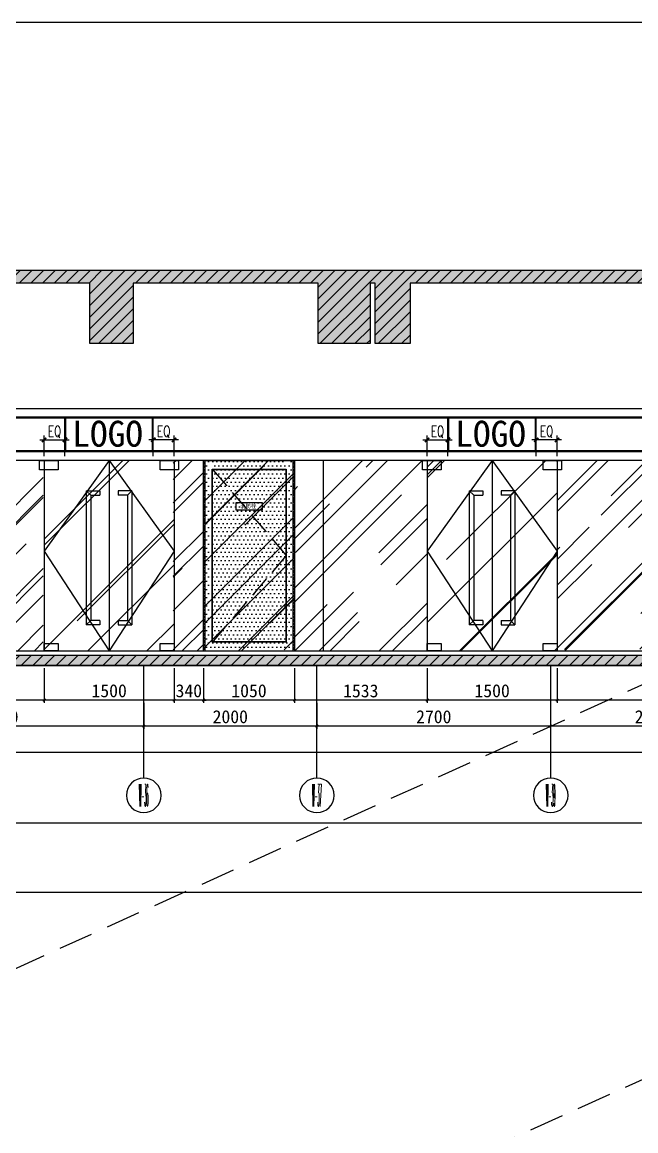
# Model space of a CAD drawing. Header units: millimetres. Extents: x 110215 to 630040, y -488650 to 141897.
# Drawn here: x 396651 to 403738, y 129086 to 141897 of the extents above; entities that cross this region are included whole.
import ezdxf
from ezdxf.enums import TextEntityAlignment as Align
from ezdxf.xclip import XClip

# ---------------------------------------------------------------- set-up
doc = ezdxf.new("R2010")
doc.units = ezdxf.units.MM
doc.header["$LTSCALE"] = 1000
doc.header["$XCLIPFRAME"] = 0
doc.linetypes.add('_DASH', pattern=[0.6, 0.4, -0.2])
doc.linetypes.add('DASH', pattern=[0.35, 0.25, -0.1])
doc.layers.get('Defpoints').update_dxf_attribs({"color": 2})
for name, color, linetype in [('0-118标注', 2, 'Continuous'), ('0-140c立面材料填充', 250, 'Continuous'), ('0-140d立面材料分隔', 146, 'Continuous'), ('0-140立面图剖切线', 4, 'Continuous'), ('1', 4, 'Continuous'), ('7', 7, 'Continuous'), ('D-地面', 8, 'Continuous'), ('E立-ELEV1', 6, 'Continuous')]:
    doc.layers.add(name, color=color, linetype=linetype)
doc.styles.add('_TCH_AXIS', font='COMPLEX', dxfattribs={"bigfont": 'GBCBIG'})
doc.styles.add('COMPLEX', font='COMPLEX')
doc.styles.add('LOGO', font='arial.ttf', dxfattribs={"width": 0.9})
doc.styles.add('TXT', font='txt.shx', dxfattribs={"width": 0.7})
doc.styles.add('繁黑体', font='simhei.ttf')
doc.styles.add('黑体', font='simhei.ttf')
doc.dimstyles.new('50', dxfattribs={"dimscale": 50, "dimtxt": 3, "dimasz": 0.6, "dimexe": 0.6, "dimexo": 0.6, "dimtad": 1, "dimdec": 0, "dimdsep": 46, "dimtxsty": '黑体', "dimblk1": 'ARCHTICK', "dimblk2": 'ARCHTICK', "dimsah": 1, "dimcen": 0, "dimdle": 1, "dimclrd": 251, "dimclre": 251, "dimclrt": 2, "dimadec": 0, "dimazin": 0, "dimtfac": 1, "dimtdec": 0, "dimtix": 1, "dimtmove": 2, "dimatfit": 3, "dimldrblk": 'DOT', "dimfxl": 0, "dimtolj": 1, "dimtzin": 0, "dimarcsym": 0})
doc.dimstyles.new('副本 1-50', dxfattribs={"dimscale": 50, "dimtxt": 2.5, "dimasz": 1, "dimexe": 1, "dimexo": 1, "dimgap": 0.6, "dimtad": 1, "dimdec": 0, "dimrnd": 5, "dimzin": 0, "dimdsep": 46, "dimtxsty": 'TXT', "dimblk": 'ARCHTICK', "dimcen": 4, "dimdle": 1, "dimclrd": 3, "dimclre": 3, "dimclrt": 3, "dimadec": 0, "dimazin": 0, "dimtfac": 1, "dimtdec": 0, "dimtix": 1, "dimtmove": 2, "dimatfit": 3, "dimldrblk": 'ARCHTICK', "dimfxl": 0, "dimtolj": 1, "dimtzin": 0, "dimarcsym": 0})
pattern_1 = [(50, (309677.26, 30123.26), (182.18467, -15.939086), [19.05, -209.55]), (355, (309677.26, 30123.26), (-35.24342, 191.05685), [15.24, -167.64058]), (100.451445, (309692.44, 30121.93), (146.94125, 175.11775), [16.19001, -178.09024]), (46.1842, (309677.26, 30174.06), (271.07904, -42.04233), [28.575, -314.325]), (96.63556, (309699.85, 30170.55), (237.40413, 247.42612), [24.28502, -267.1356]), (351.18415, (309677.26, 30174.06), (237.40413, 247.42612), [22.85997, -251.45973]), (21, (309702.66, 30161.36), (151.61439, -102.2652), [19.05, -209.55]), (326, (309702.66, 30161.36), (61.80203, 184.18797), [15.24, -167.64]), (71.451445, (309715.3, 30152.83), (213.41642, 81.92277), [16.19001, -178.08994]), (37.5, (309677.257, 30123.256), (3.088603, 84.555039), [0, -165.608, 0, -170.18, 0, -168.275]), (7.5, (309677.26, 30123.26), (66.819663, 100.180575), [0, -97.028, 0, -161.798, 0, -64.135]), (327.5, (309620.615, 30123.256), (135.590595, -5.728744), [0, -63.5, 0, -198.12, 0, -262.89]), (317.5, (309595.21, 30123.26), (148.12918, 25.42649), [0, -82.55, 0, -131.572, 0, -186.69])]
pattern_2 = [(45, (309677.26, 30123.26), (-67.35192, 67.35192), [])]

# ---------------------------------------------------------------- blocks, each defined once
blk = doc.blocks.new('_ArchTick')
at = {"color": 0, "linetype": 'ByBlock', "const_width": 0.4}
blk.add_lwpolyline([(-0.5, -0.5), (0.5, 0.5)], dxfattribs=at)
blk = doc.blocks.new('*D130')
at = {"color": 3, "lineweight": -2, "transparency": 16777216}
for p, q in [((2433331, 314145), (2433331, 314382)), ((2433571, 314145), (2433571, 314382)), ((2433621, 314332), (2433281, 314332))]:
    blk.add_line(p, q, dxfattribs=at)
at = {"layer": 'Defpoints', "color": 0, "transparency": 16777216}
for p in [(2433331, 314332), (2433331, 314095), (2433571, 314095)]:
    blk.add_point(p, dxfattribs=at)
at = {"color": 3, "lineweight": -2, "transparency": 16777216, "xscale": 50, "yscale": 50, "zscale": 50, "rotation": 180}
blk.add_blockref('_ArchTick', (2433331, 314332), dxfattribs=at)
at = {"color": 3, "lineweight": -2, "transparency": 16777216, "xscale": 50, "yscale": 50, "zscale": 50}
blk.add_blockref('_ArchTick', (2433571, 314332), dxfattribs=at)
at = {"color": 3, "transparency": 16777216, "insert": (2433451, 314425), "char_height": 125, "attachment_point": 5, "style": 'TXT'}
blk.add_mtext('\\A1;EQ', dxfattribs=at)
blk = doc.blocks.new('*D131')
at = {"color": 3, "lineweight": -2, "transparency": 16777216}
for p, q in [((2432071, 314145), (2432071, 314382)), ((2432311, 314145), (2432311, 314382)), ((2432021, 314332), (2432361, 314332))]:
    blk.add_line(p, q, dxfattribs=at)
at = {"layer": 'Defpoints', "color": 0, "transparency": 16777216}
for p in [(2432311, 314332), (2432071, 314095), (2432311, 314095)]:
    blk.add_point(p, dxfattribs=at)
at = {"color": 3, "lineweight": -2, "transparency": 16777216, "xscale": 50, "yscale": 50, "zscale": 50, "rotation": 180}
blk.add_blockref('_ArchTick', (2432071, 314332), dxfattribs=at)
at = {"color": 3, "lineweight": -2, "transparency": 16777216, "xscale": 50, "yscale": 50, "zscale": 50}
blk.add_blockref('_ArchTick', (2432311, 314332), dxfattribs=at)
at = {"color": 3, "transparency": 16777216, "insert": (2432191, 314425), "char_height": 125, "attachment_point": 5, "style": 'TXT'}
blk.add_mtext('\\A1;EQ', dxfattribs=at)
blk = doc.blocks.new('*D1399')
at = {"color": 251, "lineweight": -2, "transparency": 16777216}
for p, q in [((558910, 134964), (558910, 134564)), ((562273, 134964), (562273, 134564)), ((562323, 134594), (558860, 134594))]:
    blk.add_line(p, q, dxfattribs=at)
at = {"layer": 'Defpoints', "color": 0, "transparency": 16777216}
for p in [(558910, 134994), (562273, 134994), (558910, 134594)]:
    blk.add_point(p, dxfattribs=at)
at = {"color": 251, "lineweight": -2, "transparency": 16777216, "xscale": 30, "yscale": 30, "zscale": 30, "rotation": 180}
blk.add_blockref('_ArchTick', (558910, 134594), dxfattribs=at)
at = {"color": 251, "lineweight": -2, "transparency": 16777216, "xscale": 30, "yscale": 30, "zscale": 30}
blk.add_blockref('_ArchTick', (562273, 134594), dxfattribs=at)
at = {"color": 2, "transparency": 16777216, "insert": (560591, 134700), "char_height": 150, "attachment_point": 5, "style": '黑体'}
blk.add_mtext('\\A1;3363', dxfattribs=at)
blk = doc.blocks.new('_DOT')
at = {"color": 0, "linetype": 'ByBlock'}
blk.add_line((-0.5, 0), (-1, 0), dxfattribs=at)
at = {"color": 0, "linetype": 'ByBlock', "const_width": 0.5}
blk.add_lwpolyline([(-0.25, 0, 1), (0.25, 0, 1)], format="xyb", close=True, dxfattribs=at)
blk = doc.blocks.new('*D1400')
at = {"color": 251, "lineweight": -2, "transparency": 16777216}
for p, q in [((557410, 134964), (557410, 134564)), ((558910, 134964), (558910, 134564)), ((558960, 134594), (557360, 134594))]:
    blk.add_line(p, q, dxfattribs=at)
at = {"layer": 'Defpoints', "color": 0, "transparency": 16777216}
for p in [(557410, 134994), (558910, 134994), (557410, 134594)]:
    blk.add_point(p, dxfattribs=at)
at = {"color": 251, "lineweight": -2, "transparency": 16777216, "xscale": 30, "yscale": 30, "zscale": 30, "rotation": 180}
blk.add_blockref('_ArchTick', (557410, 134594), dxfattribs=at)
at = {"color": 251, "lineweight": -2, "transparency": 16777216, "xscale": 30, "yscale": 30, "zscale": 30}
blk.add_blockref('_ArchTick', (558910, 134594), dxfattribs=at)
at = {"color": 2, "transparency": 16777216, "insert": (558160, 134701), "char_height": 150, "attachment_point": 5, "style": '黑体'}
blk.add_mtext('\\A1;1500', dxfattribs=at)
blk = doc.blocks.new('*D1401')
at = {"color": 251, "lineweight": -2, "transparency": 16777216}
for p, q in [((554487, 134964), (554487, 134564)), ((554827, 134964), (554827, 134564)), ((554487, 134594), (554457, 134594)), ((554827, 134594), (554487, 134594)), ((554827, 134594), (554857, 134594))]:
    blk.add_line(p, q, dxfattribs=at)
at = {"layer": 'Defpoints', "color": 0, "transparency": 16777216}
for p in [(554487, 134994), (554827, 134994), (554487, 134594)]:
    blk.add_point(p, dxfattribs=at)
at = {"color": 251, "lineweight": -2, "transparency": 16777216, "xscale": 30, "yscale": 30, "zscale": 30}
blk.add_blockref('_ArchTick', (554487, 134594), dxfattribs=at)
at = {"color": 251, "lineweight": -2, "transparency": 16777216, "xscale": 30, "yscale": 30, "zscale": 30, "rotation": 180}
blk.add_blockref('_ArchTick', (554827, 134594), dxfattribs=at)
at = {"color": 2, "transparency": 16777216, "insert": (554657, 134701), "char_height": 150, "attachment_point": 5, "style": '黑体'}
blk.add_mtext('\\A1;340', dxfattribs=at)
blk = doc.blocks.new('*D1402')
at = {"color": 251, "lineweight": -2, "transparency": 16777216}
for p, q in [((552987, 134964), (552987, 134564)), ((554487, 134964), (554487, 134564)), ((554537, 134594), (552937, 134594))]:
    blk.add_line(p, q, dxfattribs=at)
at = {"layer": 'Defpoints', "color": 0, "transparency": 16777216}
for p in [(552987, 134994), (554487, 134994), (552987, 134594)]:
    blk.add_point(p, dxfattribs=at)
at = {"color": 251, "lineweight": -2, "transparency": 16777216, "xscale": 30, "yscale": 30, "zscale": 30, "rotation": 180}
blk.add_blockref('_ArchTick', (552987, 134594), dxfattribs=at)
at = {"color": 251, "lineweight": -2, "transparency": 16777216, "xscale": 30, "yscale": 30, "zscale": 30}
blk.add_blockref('_ArchTick', (554487, 134594), dxfattribs=at)
at = {"color": 2, "transparency": 16777216, "insert": (553737, 134701), "char_height": 150, "attachment_point": 5, "style": '黑体'}
blk.add_mtext('\\A1;1500', dxfattribs=at)
blk = doc.blocks.new('*D1403')
at = {"color": 251, "lineweight": -2, "transparency": 16777216}
for p, q in [((550677, 134964), (550677, 134564)), ((552987, 134964), (552987, 134564)), ((553037, 134594), (550627, 134594))]:
    blk.add_line(p, q, dxfattribs=at)
at = {"layer": 'Defpoints', "color": 0, "transparency": 16777216}
for p in [(550677, 134994), (552987, 134994), (550677, 134594)]:
    blk.add_point(p, dxfattribs=at)
at = {"color": 251, "lineweight": -2, "transparency": 16777216, "xscale": 30, "yscale": 30, "zscale": 30, "rotation": 180}
blk.add_blockref('_ArchTick', (550677, 134594), dxfattribs=at)
at = {"color": 251, "lineweight": -2, "transparency": 16777216, "xscale": 30, "yscale": 30, "zscale": 30}
blk.add_blockref('_ArchTick', (552987, 134594), dxfattribs=at)
at = {"color": 2, "transparency": 16777216, "insert": (551832, 134701), "char_height": 150, "attachment_point": 5, "style": '黑体'}
blk.add_mtext('\\A1;2310', dxfattribs=at)
blk = doc.blocks.new('*D1414')
at = {"color": 251, "lineweight": -2, "transparency": 16777216}
for p, q in [((558836, 134564), (558836, 134264)), ((561186, 134564), (561186, 134264)), ((561236, 134294), (558786, 134294))]:
    blk.add_line(p, q, dxfattribs=at)
at = {"layer": 'Defpoints', "color": 0, "transparency": 16777216}
for p in [(558836, 134594), (561186, 134594), (558836, 134294)]:
    blk.add_point(p, dxfattribs=at)
at = {"color": 251, "lineweight": -2, "transparency": 16777216, "xscale": 30, "yscale": 30, "zscale": 30, "rotation": 180}
blk.add_blockref('_ArchTick', (558836, 134294), dxfattribs=at)
at = {"color": 251, "lineweight": -2, "transparency": 16777216, "xscale": 30, "yscale": 30, "zscale": 30}
blk.add_blockref('_ArchTick', (561186, 134294), dxfattribs=at)
at = {"color": 2, "transparency": 16777216, "insert": (560011, 134401), "char_height": 150, "attachment_point": 5, "style": '黑体'}
blk.add_mtext('\\A1;2350', dxfattribs=at)
blk = doc.blocks.new('*D1415')
at = {"color": 251, "lineweight": -2, "transparency": 16777216}
for p, q in [((556136, 134564), (556136, 134264)), ((558836, 134564), (558836, 134264)), ((558886, 134294), (556086, 134294))]:
    blk.add_line(p, q, dxfattribs=at)
at = {"layer": 'Defpoints', "color": 0, "transparency": 16777216}
for p in [(556136, 134594), (558836, 134594), (556136, 134294)]:
    blk.add_point(p, dxfattribs=at)
at = {"color": 251, "lineweight": -2, "transparency": 16777216, "xscale": 30, "yscale": 30, "zscale": 30, "rotation": 180}
blk.add_blockref('_ArchTick', (556136, 134294), dxfattribs=at)
at = {"color": 251, "lineweight": -2, "transparency": 16777216, "xscale": 30, "yscale": 30, "zscale": 30}
blk.add_blockref('_ArchTick', (558836, 134294), dxfattribs=at)
at = {"color": 2, "transparency": 16777216, "insert": (557486, 134401), "char_height": 150, "attachment_point": 5, "style": '黑体'}
blk.add_mtext('\\A1;2700', dxfattribs=at)
blk = doc.blocks.new('*D1416')
at = {"color": 251, "lineweight": -2, "transparency": 16777216}
for p, q in [((554136, 134564), (554136, 134264)), ((556136, 134564), (556136, 134264)), ((556186, 134294), (554086, 134294))]:
    blk.add_line(p, q, dxfattribs=at)
at = {"layer": 'Defpoints', "color": 0, "transparency": 16777216}
for p in [(554136, 134594), (556136, 134594), (554136, 134294)]:
    blk.add_point(p, dxfattribs=at)
at = {"color": 251, "lineweight": -2, "transparency": 16777216, "xscale": 30, "yscale": 30, "zscale": 30, "rotation": 180}
blk.add_blockref('_ArchTick', (554136, 134294), dxfattribs=at)
at = {"color": 251, "lineweight": -2, "transparency": 16777216, "xscale": 30, "yscale": 30, "zscale": 30}
blk.add_blockref('_ArchTick', (556136, 134294), dxfattribs=at)
at = {"color": 2, "transparency": 16777216, "insert": (555136, 134401), "char_height": 150, "attachment_point": 5, "style": '黑体'}
blk.add_mtext('\\A1;2000', dxfattribs=at)
blk = doc.blocks.new('*D1417')
at = {"color": 251, "lineweight": -2, "transparency": 16777216}
for p, q in [((550836, 134564), (550836, 134264)), ((554136, 134564), (554136, 134264)), ((554186, 134294), (550786, 134294))]:
    blk.add_line(p, q, dxfattribs=at)
at = {"layer": 'Defpoints', "color": 0, "transparency": 16777216}
for p in [(550836, 134594), (554136, 134594), (550836, 134294)]:
    blk.add_point(p, dxfattribs=at)
at = {"color": 251, "lineweight": -2, "transparency": 16777216, "xscale": 30, "yscale": 30, "zscale": 30, "rotation": 180}
blk.add_blockref('_ArchTick', (550836, 134294), dxfattribs=at)
at = {"color": 251, "lineweight": -2, "transparency": 16777216, "xscale": 30, "yscale": 30, "zscale": 30}
blk.add_blockref('_ArchTick', (554136, 134294), dxfattribs=at)
at = {"color": 2, "transparency": 16777216, "insert": (552486, 134401), "char_height": 150, "attachment_point": 5, "style": '黑体'}
blk.add_mtext('\\A1;3300', dxfattribs=at)
blk = doc.blocks.new('*D1420')
at = {"color": 251, "lineweight": -2, "transparency": 16777216}
for p, q in [((547972, 134264), (547972, 133964)), ((590973, 134264), (590973, 133964)), ((547922, 133994), (591023, 133994))]:
    blk.add_line(p, q, dxfattribs=at)
at = {"layer": 'Defpoints', "color": 0, "transparency": 16777216}
for p in [(547972, 134294), (590973, 134294), (590973, 133994)]:
    blk.add_point(p, dxfattribs=at)
at = {"color": 251, "lineweight": -2, "transparency": 16777216, "xscale": 30, "yscale": 30, "zscale": 30, "rotation": 180}
blk.add_blockref('_ArchTick', (547972, 133994), dxfattribs=at)
at = {"color": 251, "lineweight": -2, "transparency": 16777216, "xscale": 30, "yscale": 30, "zscale": 30}
blk.add_blockref('_ArchTick', (590973, 133994), dxfattribs=at)
at = {"color": 2, "transparency": 16777216, "insert": (569472, 134101), "char_height": 150, "attachment_point": 5, "style": '黑体'}
blk.add_mtext('\\A1;43001', dxfattribs=at)
blk = doc.blocks.new('_AXISO')
blk.add_circle((0, 0), 0.5)
at = {"style": 'COMPLEX', "width": 1.041667}
blk.add_attdef('A', text='', height=0.56, dxfattribs=at).set_placement((-0.25, -0.28), (0.25, -0.28), align=Align.FIT)
blk = doc.blocks.new('DEWRW')
h = blk.add_hatch()
h.set_pattern_fill('玻璃', color=8, scale=500, angle=45)
h.set_pattern_definition([(45, (554804.03, 134723.7), (424.26, 1131.37), [7500, -1000, 2500, -500]), (45, (555097.5, 135370.7), (-823.78, 116.67), [1500, -165, 3000, -375]), (45, (554680.3, 135201), (1601.597, 2075.36), [4000, -700, 2000, -500])])
h.paths.add_polyline_path([(555862, 135164), (555862, 137364), (554847, 137364), (554847, 135164)])
at = {"layer": 'D-地面'}
h = blk.add_hatch(dxfattribs=at)
h.set_pattern_fill('DOTS', color=8, scale=30, style=0)
h.set_pattern_definition([(0, (554824.034, 134723.713), (23.8125, 47.625), [0, -47.625])])
h.paths.add_polyline_path([(554904, 135164), (555804, 135164), (555784, 137364), (554904, 137364)], flags=17)
h.paths.add_polyline_path([(554909, 135164), (555799, 135164), (555799, 137364), (554926, 137364)], flags=16)
h.paths.add_polyline_path([(555862, 135164), (555862, 137364), (554847, 137364), (554847, 135164)])
at = {"layer": 'E立-ELEV1'}
h = blk.add_hatch(dxfattribs=at)
h.set_pattern_fill('ANSI32', color=8, scale=3, style=0)
h.set_pattern_definition([(45, (565679.61, 137320.94), (-20.205576, 20.205576), []), (45, (565693.08, 137320.94), (-20.205576, 20.205576), [])])
h.paths.add_polyline_path([(554827, 135164), (554847, 135164), (554847, 137364), (554827, 137364)])
h = blk.add_hatch(dxfattribs=at)
h.set_pattern_fill('ANSI32', color=8, scale=3, style=0)
h.set_pattern_definition([(45, (566714.61, 137320.94), (-20.205576, 20.205576), []), (45, (566728.08, 137320.94), (-20.205576, 20.205576), [])])
h.paths.add_polyline_path([(555862, 135164), (555882, 135164), (555882, 137364), (555862, 137364)])
at = {"color": 1}
for p, q in [((554827, 135164), (554827, 137364)), ((554827, 135164), (554827, 137364)), ((554827, 137364), (555882, 137364)), ((554847, 135164), (554847, 137364)), ((555862, 135164), (555862, 137364)), ((555882, 135164), (555882, 137364)), ((554827, 135164), (555882, 135164))]:
    blk.add_line(p, q, dxfattribs=at)
at = {"color": 8, "linetype": 'DASH'}
blk.add_lwpolyline([(554932, 137259), (555782, 136264), (554927, 135264)], dxfattribs=at)
at = {"layer": '7', "color": 3}
blk.add_lwpolyline([(555205, 136789), (555205, 136879), (555503, 136879), (555503, 136789)], close=True, dxfattribs=at)
at = {"layer": 'E立-ELEV1', "color": 8}
blk.add_line((554927, 137264), (555782, 137264), dxfattribs=at)
at = {"layer": 'E立-ELEV1', "color": 4}
blk.add_lwpolyline([(555782, 137264), (555782, 135264), (554927, 135264), (554927, 137264)], dxfattribs=at)
at = {"layer": 'E立-ELEV1', "color": 3}
blk.add_lwpolyline([(555777, 137259), (555777, 135269), (554932, 135269), (554932, 137259), (555777, 137259)], close=True, dxfattribs=at)
at = {"layer": '1', "color": 3, "style": 'LOGO', "width": 0.9}
blk.add_text('消防栓', height=48, dxfattribs=at).set_placement((555435, 136812, 274), align=Align.RIGHT)
blk = doc.blocks.new('*D1426')
at = {"color": 251, "lineweight": -2, "transparency": 16777216}
for p, q in [((554827, 134964), (554827, 134564)), ((555877, 134964), (555877, 134564)), ((555927, 134594), (554777, 134594))]:
    blk.add_line(p, q, dxfattribs=at)
at = {"layer": 'Defpoints', "color": 0, "transparency": 16777216}
for p in [(554827, 134994), (555877, 134994), (554827, 134594)]:
    blk.add_point(p, dxfattribs=at)
at = {"color": 251, "lineweight": -2, "transparency": 16777216, "xscale": 30, "yscale": 30, "zscale": 30, "rotation": 180}
blk.add_blockref('_ArchTick', (554827, 134594), dxfattribs=at)
at = {"color": 251, "lineweight": -2, "transparency": 16777216, "xscale": 30, "yscale": 30, "zscale": 30}
blk.add_blockref('_ArchTick', (555877, 134594), dxfattribs=at)
at = {"color": 2, "transparency": 16777216, "insert": (555352, 134701), "char_height": 150, "attachment_point": 5, "style": '黑体'}
blk.add_mtext('\\A1;1050', dxfattribs=at)
blk = doc.blocks.new('*D1427')
at = {"color": 251, "lineweight": -2, "transparency": 16777216}
for p, q in [((555877, 134964), (555877, 134564)), ((557410, 134964), (557410, 134564)), ((557460, 134594), (555827, 134594))]:
    blk.add_line(p, q, dxfattribs=at)
at = {"layer": 'Defpoints', "color": 0, "transparency": 16777216}
for p in [(555877, 134994), (557410, 134994), (555877, 134594)]:
    blk.add_point(p, dxfattribs=at)
at = {"color": 251, "lineweight": -2, "transparency": 16777216, "xscale": 30, "yscale": 30, "zscale": 30, "rotation": 180}
blk.add_blockref('_ArchTick', (555877, 134594), dxfattribs=at)
at = {"color": 251, "lineweight": -2, "transparency": 16777216, "xscale": 30, "yscale": 30, "zscale": 30}
blk.add_blockref('_ArchTick', (557410, 134594), dxfattribs=at)
at = {"color": 2, "transparency": 16777216, "insert": (556643, 134700), "char_height": 150, "attachment_point": 5, "style": '黑体'}
blk.add_mtext('\\A1;1533', dxfattribs=at)
blk = doc.blocks.new('kjlkj')
at = {"layer": '0-140c立面材料填充'}
h = blk.add_hatch(dxfattribs=at)
h.set_pattern_fill('AR-RROOF', color=256, scale=50, angle=45, style=0)
h.set_pattern_definition([(45, (2419215.6, 311894.9), (1077.63, 2873.68), [19050, -2540, 6350, -1270]), (45, (2419961, 313538.3), (-2092.4, 296.35), [3810, -419.1, 7620, -952.5]), (45, (2418901.25, 313107.2), (4068.056, 5271.41), [10160, -1778, 5080, -1270])])
h.paths.add_polyline_path([(2433571.1, 314094.9), (2432071.1, 314094.9), (2432071.1, 311894.9), (2433571.1, 311894.9)])
at = {"color": 8}
for p, q in [((2432311.1, 314194.9), (2432311.1, 314594.9)), ((2432321.1, 314194.9), (2432321.1, 314594.9)), ((2433321.1, 314194.9), (2433321.1, 314594.9)), ((2433331.1, 314194.9), (2433331.1, 314594.9))]:
    blk.add_line(p, q, dxfattribs=at)
for points in [[(2432821.1, 314094.9), (2432071.1, 313044.9), (2432821.1, 311894.9)], [(2432821.1, 314094.9), (2433571.1, 313044.9), (2432821.1, 311894.9)]]:
    blk.add_lwpolyline(points, dxfattribs=at)
at = {"layer": '0-140d立面材料分隔'}
for p, q in [((2432071.1, 314094.9), (2432071.1, 311894.9)), ((2432821.1, 314094.9), (2432821.1, 311894.9)), ((2433571.1, 314094.9), (2433571.1, 311894.9))]:
    blk.add_line(p, q, dxfattribs=at)
at = {"layer": '0-140d立面材料分隔', "color": 1}
for p, q in [((2432609.7, 313694.9, -219.5), (2432556.9, 313744.9, -219.5)), ((2432556.9, 313744.9, -219.5), (2432556.9, 312194.9)), ((2432556.9, 313744.9, -219.5), (2432715.4, 313744.9, -219.5)), ((2432715.4, 313744.9, -219.5), (2432715.4, 313694.9, -219.5)), ((2432926.8, 313744.9, -219.5), (2432926.8, 313694.9, -219.5)), ((2433085.4, 313744.9, -219.5), (2432926.8, 313744.9, -219.5)), ((2433032.5, 313694.9, -219.5), (2433085.4, 313744.9, -219.5)), ((2433085.4, 313744.9, -219.5), (2433085.4, 312194.9)), ((2432609.7, 313694.9, -219.5), (2432609.7, 312244.9)), ((2432609.7, 313694.9, -219.5), (2432715.4, 313694.9, -219.5)), ((2433032.5, 313694.9, -219.5), (2432926.8, 313694.9, -219.5)), ((2433032.5, 313694.9, -219.5), (2433032.5, 312244.9)), ((2432609.7, 312244.9), (2432556.9, 312194.9)), ((2432715.4, 312244.9), (2432609.7, 312244.9)), ((2432715.4, 312244.9), (2432715.4, 312194.9)), ((2432926.8, 312244.9), (2433032.5, 312244.9)), ((2432926.8, 312244.9), (2432926.8, 312194.9)), ((2433032.5, 312244.9), (2433085.4, 312194.9)), ((2432715.4, 312194.9), (2432556.9, 312194.9)), ((2432926.8, 312194.9), (2433085.4, 312194.9))]:
    blk.add_line(p, q, dxfattribs=at)
for points in [[(2432018.3, 314094.9), (2432233.1, 314094.9), (2432233.1, 313984.9), (2432018.3, 313984.9)], [(2433409.2, 314094.9), (2433624, 314094.9), (2433624, 313984.9), (2433409.2, 313984.9)], [(2432071.1, 311978.2), (2432233.1, 311978.2), (2432233.1, 311894.9), (2432071.1, 311894.9)], [(2433409.2, 311978.2), (2433571.1, 311978.2), (2433571.1, 311894.9), (2433409.2, 311894.9)]]:
    blk.add_lwpolyline(points, close=True, dxfattribs=at)
at = {"color": 1, "style": '繁黑体'}
blk.add_text('LOGO', height=300, dxfattribs=at).set_placement((2432396, 314253.3, -219.5))
at = {"color": 8}
dim = blk.add_linear_dim(base=(2432311.1, 314332.1), p1=(2432071.1, 314094.9), p2=(2432311.1, 314094.9), text='EQ', dimstyle='副本 1-50', dxfattribs=at)
dim.commit()
dim.dimension.update_dxf_attribs({"geometry": '*D131', "text_midpoint": (2432191.1, 314424.6)})
dim = blk.add_linear_dim(base=(2433331.1, 314332.1), p1=(2433571.1, 314094.9), p2=(2433331.1, 314094.9), angle=180, text='EQ', dimstyle='副本 1-50', dxfattribs=at)
dim.commit()
dim.dimension.update_dxf_attribs({"geometry": '*D130', "text_midpoint": (2433451.1, 314424.6)})
blk = doc.blocks.new('dsfsdfs')
h = blk.add_hatch()
h.set_pattern_fill('ANSI31', color=250, scale=30)
h.set_pattern_definition(pattern_2)
h.paths.add_polyline_path([(577036.8, 138713.7), (577036.8, 139413.7), (580885, 139413.7), (580885, 138713.7), (581485, 138713.7), (581485, 139413.7), (584532.4, 139413.7), (584532.4, 138713.7), (585143.4, 138713.7), (585143.4, 139413.7), (587655.8, 139413.7), (587655.8, 138713.7), (588277.5, 138713.7), (588277.5, 139413.7), (590972.5, 139413.7), (590972.5, 139563.7), (547971.5, 139563.7), (547971.5, 138713.7), (548572.1, 138713.7), (548572.1, 139413.7), (550714.8, 139413.7), (550714.8, 138713.7), (551214.8, 138713.7), (551214.8, 139413.7), (553514.8, 139413.7), (553514.8, 138713.7), (554014.8, 138713.7), (554014.8, 139413.7), (556150.1, 139413.7), (556150.1, 138713.7), (556750.2, 138713.7), (556750.2, 139413.7), (556809.7, 139413.7), (556809.7, 138713.7), (557211.6, 138713.7), (557211.6, 139413.7), (560135.5, 139413.7), (560135.5, 138713.7), (560735.5, 138713.7), (560735.5, 139413.7), (563085.4, 139413.7), (563085.4, 138713.7), (563585.4, 138713.7), (563585.4, 139413.7), (566385, 139413.7), (566385, 138713.7), (566985, 138713.7), (566985, 139413.7), (569879.2, 139413.7), (569879.2, 138713.7), (570482.1, 138713.7), (570482.1, 139413.7), (572334.9, 139413.7), (572334.9, 138713.7), (572935.3, 138713.7), (572935.3, 139413.7), (576436.8, 139413.7), (576436.8, 138713.7)])
h = blk.add_hatch()
h.set_pattern_fill('ANSI31', color=250, scale=30)
h.set_pattern_definition(pattern_2)
h.paths.add_polyline_path([(547971.5, 134993.7), (547971.5, 135113.7), (590266.5, 135113.7), (590266.5, 134993.7)])
at = {"layer": '0-140c立面材料填充'}
h = blk.add_hatch(dxfattribs=at)
h.set_pattern_fill('AR-CONC', color=256)
h.set_pattern_definition(pattern_1)
h.paths.add_polyline_path([(556750.2, 139413.7), (556809.7, 139413.7), (556809.7, 138713.7), (557211.6, 138713.7), (557211.6, 139413.7), (560135.5, 139413.7), (560135.5, 138713.7), (560735.5, 138713.7), (560735.5, 139413.7), (563085.4, 139413.7), (563085.4, 138713.7), (563585.4, 138713.7), (563585.4, 139413.7), (566385, 139413.7), (566385, 138713.7), (566985, 138713.7), (566985, 139413.7), (569879.2, 139413.7), (569879.2, 138713.7), (570482.1, 138713.7), (570482.1, 139413.7), (572334.9, 139413.7), (572334.9, 138713.7), (572935.3, 138713.7), (572935.3, 139413.7), (576436.8, 139413.7), (576436.8, 138713.7), (577036.8, 138713.7), (577036.8, 139413.7), (580885, 139413.7), (580885, 138713.7), (581485, 138713.7), (581485, 139413.7), (584532.4, 139413.7), (584532.4, 138713.7), (585143.4, 138713.7), (585143.4, 139413.7), (587655.8, 139413.7), (587655.8, 138713.7), (588277.5, 138713.7), (588277.5, 139413.7), (590972.5, 139413.7), (590972.5, 139563.7), (547971.5, 139563.7), (547971.5, 138713.7), (548572.1, 138713.7), (548572.1, 139413.7), (550714.8, 139413.7), (550714.8, 138713.7), (551214.8, 138713.7), (551214.8, 139413.7), (553514.8, 139413.7), (553514.8, 138713.7), (554014.8, 138713.7), (554014.8, 139413.7), (556150.1, 139413.7), (556150.1, 138713.7), (556750.2, 138713.7)])
h = blk.add_hatch(dxfattribs=at)
h.set_pattern_fill('AR-RROOF', color=256, scale=600, angle=45)
h.set_pattern_definition([(45, (549291.37, 221794.2), (509.117, 1357.645), [9000, -1200, 3000, -600]), (45, (549643.5, 222570.6), (-988.535, 140.007), [1800, -198, 3600, -450]), (45, (549142.87, 222366.98), (1921.9162, 2490.43), [4800, -840, 2400, -600])])
h.paths.add_polyline_path([(550676.5, 135113.7), (550676.5, 137363.7), (552976.5, 137363.7), (552976.5, 135163.7)])
h = blk.add_hatch(dxfattribs=at)
h.set_pattern_fill('AR-RROOF', color=256, scale=600, angle=45)
h.set_pattern_definition([(45, (544941.37, 221794.2), (509.117, 1357.645), [9000, -1200, 3000, -600]), (45, (545293.5, 222570.6), (-988.535, 140.007), [1800, -198, 3600, -450]), (45, (544792.87, 222366.98), (1921.9162, 2490.43), [4800, -840, 2400, -600])])
h.paths.add_polyline_path([(554826.5, 135163.7), (554826.5, 137363.7), (554476.5, 137363.7), (554476.5, 135163.7)])
h.paths.add_polyline_path([(555876.5, 137363.7), (555876.5, 135163.7), (557407.5, 135163.7), (557409.5, 137363.7)])
h = blk.add_hatch(dxfattribs=at)
h.set_pattern_fill('AR-RROOF', color=256, scale=600, angle=45)
h.set_pattern_definition([(45, (540141.37, 221794.2), (509.117, 1357.645), [9000, -1200, 3000, -600]), (45, (540493.5, 222570.6), (-988.535, 140.007), [1800, -198, 3600, -450]), (45, (539992.87, 222366.98), (1921.9162, 2490.43), [4800, -840, 2400, -600])])
h.paths.add_polyline_path([(562272.5, 137363.7), (562272.5, 135163.7), (558909.5, 135163.7), (558909.5, 137363.7)])
h = blk.add_hatch(dxfattribs=at)
h.set_pattern_fill('AR-CONC', color=256)
h.set_pattern_definition(pattern_1)
h.paths.add_polyline_path([(547971.5, 134993.7), (547971.5, 135113.7), (590972.5, 135113.7), (590972.5, 134993.7)])
for p, q in [((547971.5, 135113.7), (590972.5, 135113.7)), ((547971.5, 134993.7), (590972.5, 134993.7))]:
    blk.add_line(p, q)
blk.add_lwpolyline([(560135.5, 139413.7), (557211.6, 139413.7), (557211.6, 138713.7), (556809.7, 138713.7), (556809.7, 139413.7), (556750.2, 139413.7), (556750.2, 138713.7), (556150.1, 138713.7), (556150.1, 139413.7), (554014.8, 139413.7), (554014.8, 138713.7), (553514.8, 138713.7), (553514.8, 139413.7), (551214.8, 139413.7), (551214.8, 138713.7), (550714.8, 138713.7), (550714.8, 139413.7), (548572.1, 139413.7), (548572.1, 138713.7), (547971.5, 138713.7), (547971.5, 139563.7), (590972.5, 139563.7)])
blk.add_lwpolyline([(547971.5, 135113.7), (590972.5, 135113.7), (590972.5, 134993.7), (547971.5, 134993.7)], close=True)
at = {"layer": '0-118标注'}
for p, q in [((554136.5, 133693.7, 13.8), (554136.5, 134993.7)), ((556136.5, 133693.7, 13.8), (556136.5, 134993.7)), ((558836.5, 133693.7, 13.8), (558836.5, 134993.7))]:
    blk.add_line(p, q, dxfattribs=at)
at = {"layer": '0-140d立面材料分隔'}
for p, q in [((573781.5, 137863.7), (551771.5, 137863.7)), ((573781.5, 137853.7), (551771.5, 137853.7)), ((573781.5, 137473.7), (551771.5, 137473.7)), ((573781.5, 137463.7), (551771.5, 137463.7)), ((573781.5, 137363.7), (551771.5, 137363.7))]:
    blk.add_line(p, q, dxfattribs=at)
at = {"layer": '0-140d立面材料分隔', "color": 251}
blk.add_line((556209.5, 137363.7), (556209.5, 135163.7), dxfattribs=at)
at = {"layer": '0-140立面图剖切线'}
for p, q in [((547971.5, 137963.7), (590972.5, 137963.7)), ((547971.5, 135163.7), (590972.5, 135163.7))]:
    blk.add_line(p, q, dxfattribs=at)
at = {"color": 8}
for p in [(-1879084.6, -176731.2), (-1874661.6, -176731.2)]:
    blk.add_blockref('kjlkj', p, dxfattribs=at)
blk.add_blockref('DEWRW', (0, 0))
at = {"layer": '0-118标注'}
ref = blk.add_blockref('_AXISO', (554136.5, 133493.7, 13.8), dxfattribs=dict(at, xscale=-400, yscale=400, zscale=400))
ref.add_attrib('A', 'W-36', dxfattribs={"layer": '0', "height": 257.36, "style": '_TCH_AXIS', "width": 0.108434}).set_placement((554081.3, 133365, 13.8), (554191.6, 133365, 13.8), align=Align.FIT)
ref = blk.add_blockref('_AXISO', (556136.5, 133493.7, 13.8), dxfattribs=dict(at, xscale=-400, yscale=400, zscale=400))
ref.add_attrib('A', 'W-37', dxfattribs={"layer": '0', "height": 257.36, "style": '_TCH_AXIS', "width": 0.108434}).set_placement((556081.3, 133365, 13.8), (556191.6, 133365, 13.8), align=Align.FIT)
ref = blk.add_blockref('_AXISO', (558836.5, 133493.7, 13.8), dxfattribs=dict(at, xscale=-400, yscale=400, zscale=400))
ref.add_attrib('A', 'W-39', dxfattribs={"layer": '0', "height": 257.36, "style": '_TCH_AXIS', "width": 0.108434}).set_placement((558781.3, 133365, 13.8), (558891.6, 133365, 13.8), align=Align.FIT)
for base, p1, p2, picture, middle in [((550676.5, 134593.7), (552986.5, 134993.7), (550676.5, 134993.7), '*D1403', (551831.5, 134700.8)), ((552986.5, 134593.7), (554486.5, 134993.7), (552986.5, 134993.7), '*D1402', (553736.5, 134700.8)), ((554486.5, 134593.7), (554826.5, 134993.7), (554486.5, 134993.7), '*D1401', (554656.5, 134700.8)), ((554826.5, 134593.7), (555876.5, 134993.7), (554826.5, 134993.7), '*D1426', (555351.5, 134700.8)), ((555876.5, 134593.7), (557409.5, 134993.7), (555876.5, 134993.7), '*D1427', (556643, 134700)), ((557409.5, 134593.7), (558909.5, 134993.7), (557409.5, 134993.7), '*D1400', (558159.5, 134700.8)), ((558909.5, 134593.7), (562272.5, 134993.7), (558909.5, 134993.7), '*D1399', (560591, 134700)), ((550836.5, 134293.7), (554136.5, 134593.7), (550836.5, 134593.7), '*D1417', (552486.5, 134400.8)), ((554136.5, 134293.7), (556136.5, 134593.7), (554136.5, 134593.7), '*D1416', (555136.5, 134400.8)), ((556136.5, 134293.7), (558836.5, 134593.7), (556136.5, 134593.7), '*D1415', (557486.5, 134400.8)), ((558836.5, 134293.7), (561186.5, 134593.7), (558836.5, 134593.7), '*D1414', (560011.5, 134400.8)), ((590972.5, 133993.7), (547971.5, 134293.7), (590972.5, 134293.7), '*D1420', (569472, 134100.8))]:
    dim = blk.add_linear_dim(base=base, p1=p1, p2=p2, angle=180, dimstyle='50', override={"dimfxl": 10, "dimarcsym": 1})
    dim.commit()
    dim.dimension.update_dxf_attribs({"geometry": picture, "text_midpoint": middle})

msp = doc.modelspace()

# ---------------------------------------------------------------- linework, layer by layer
at = {"color": 251, "linetype": '_DASH'}
for p, q in [((414391.1, 139032.7), (392438.7, 129086.1)), ((414362.4, 134462.7), (392433.2, 124516.1))]:
    msp.add_line(p, q, dxfattribs=at)
for p, q in [((415109.6, 132641.2), (389564.2, 132641.2)), ((415109.6, 131841.2), (389564.2, 131841.2))]:
    msp.add_line(p, q)
msp.add_lwpolyline([(389564.2, 141896.8), (415109.6, 141896.8), (415109.6, 121785.6), (389564.2, 121785.6)], close=True)

# ---------------------------------------------------------------- block references
ref = msp.add_blockref('dsfsdfs', (-156081.4, -531))
XClip(ref).set_block_clipping_path([(545436.5423023731, 133172.2257978958), (570460.2418074012, 142427.7972264673)])

doc.saveas('drawing.dxf')
